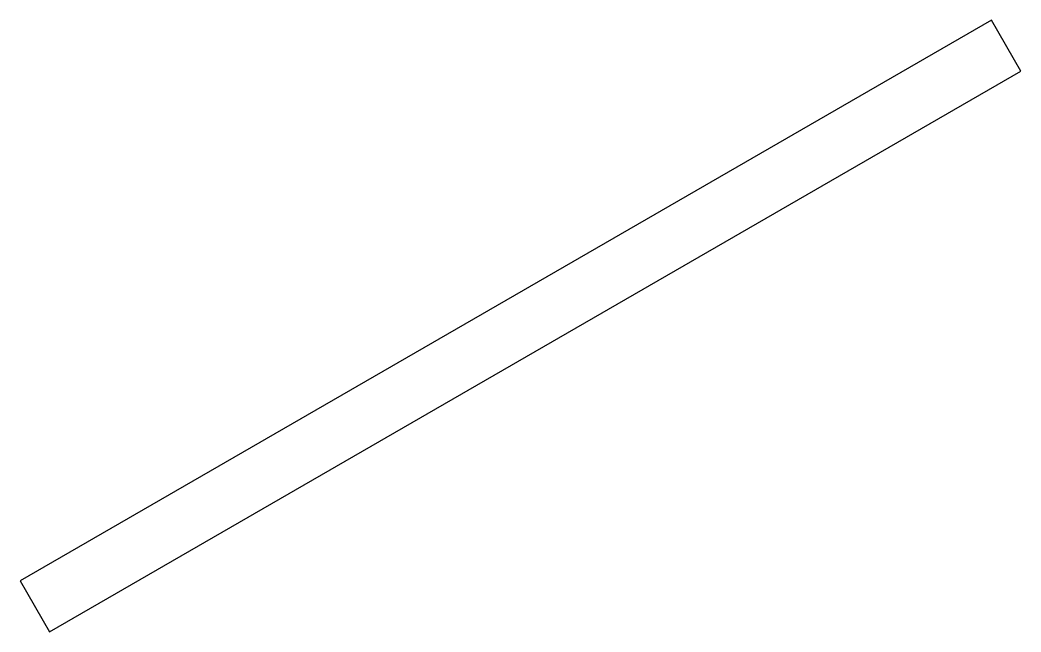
# Model space of a CAD drawing. Extents: x 0 to 33.8, y 0 to 20.7.
import ezdxf

# ---------------------------------------------------------------- set-up
doc = ezdxf.new("R2010")
doc.units = 0
doc.layers.get('0').update_dxf_attribs({"linetype": 'CONTINUOUS'})

msp = doc.modelspace()

# ---------------------------------------------------------------- linework, layer by layer
msp.add_lwpolyline([(-0.002, 1.735), (0.998, 0.003), (33.848, 18.969), (32.848, 20.701)], close=True)

doc.saveas('drawing.dxf')
